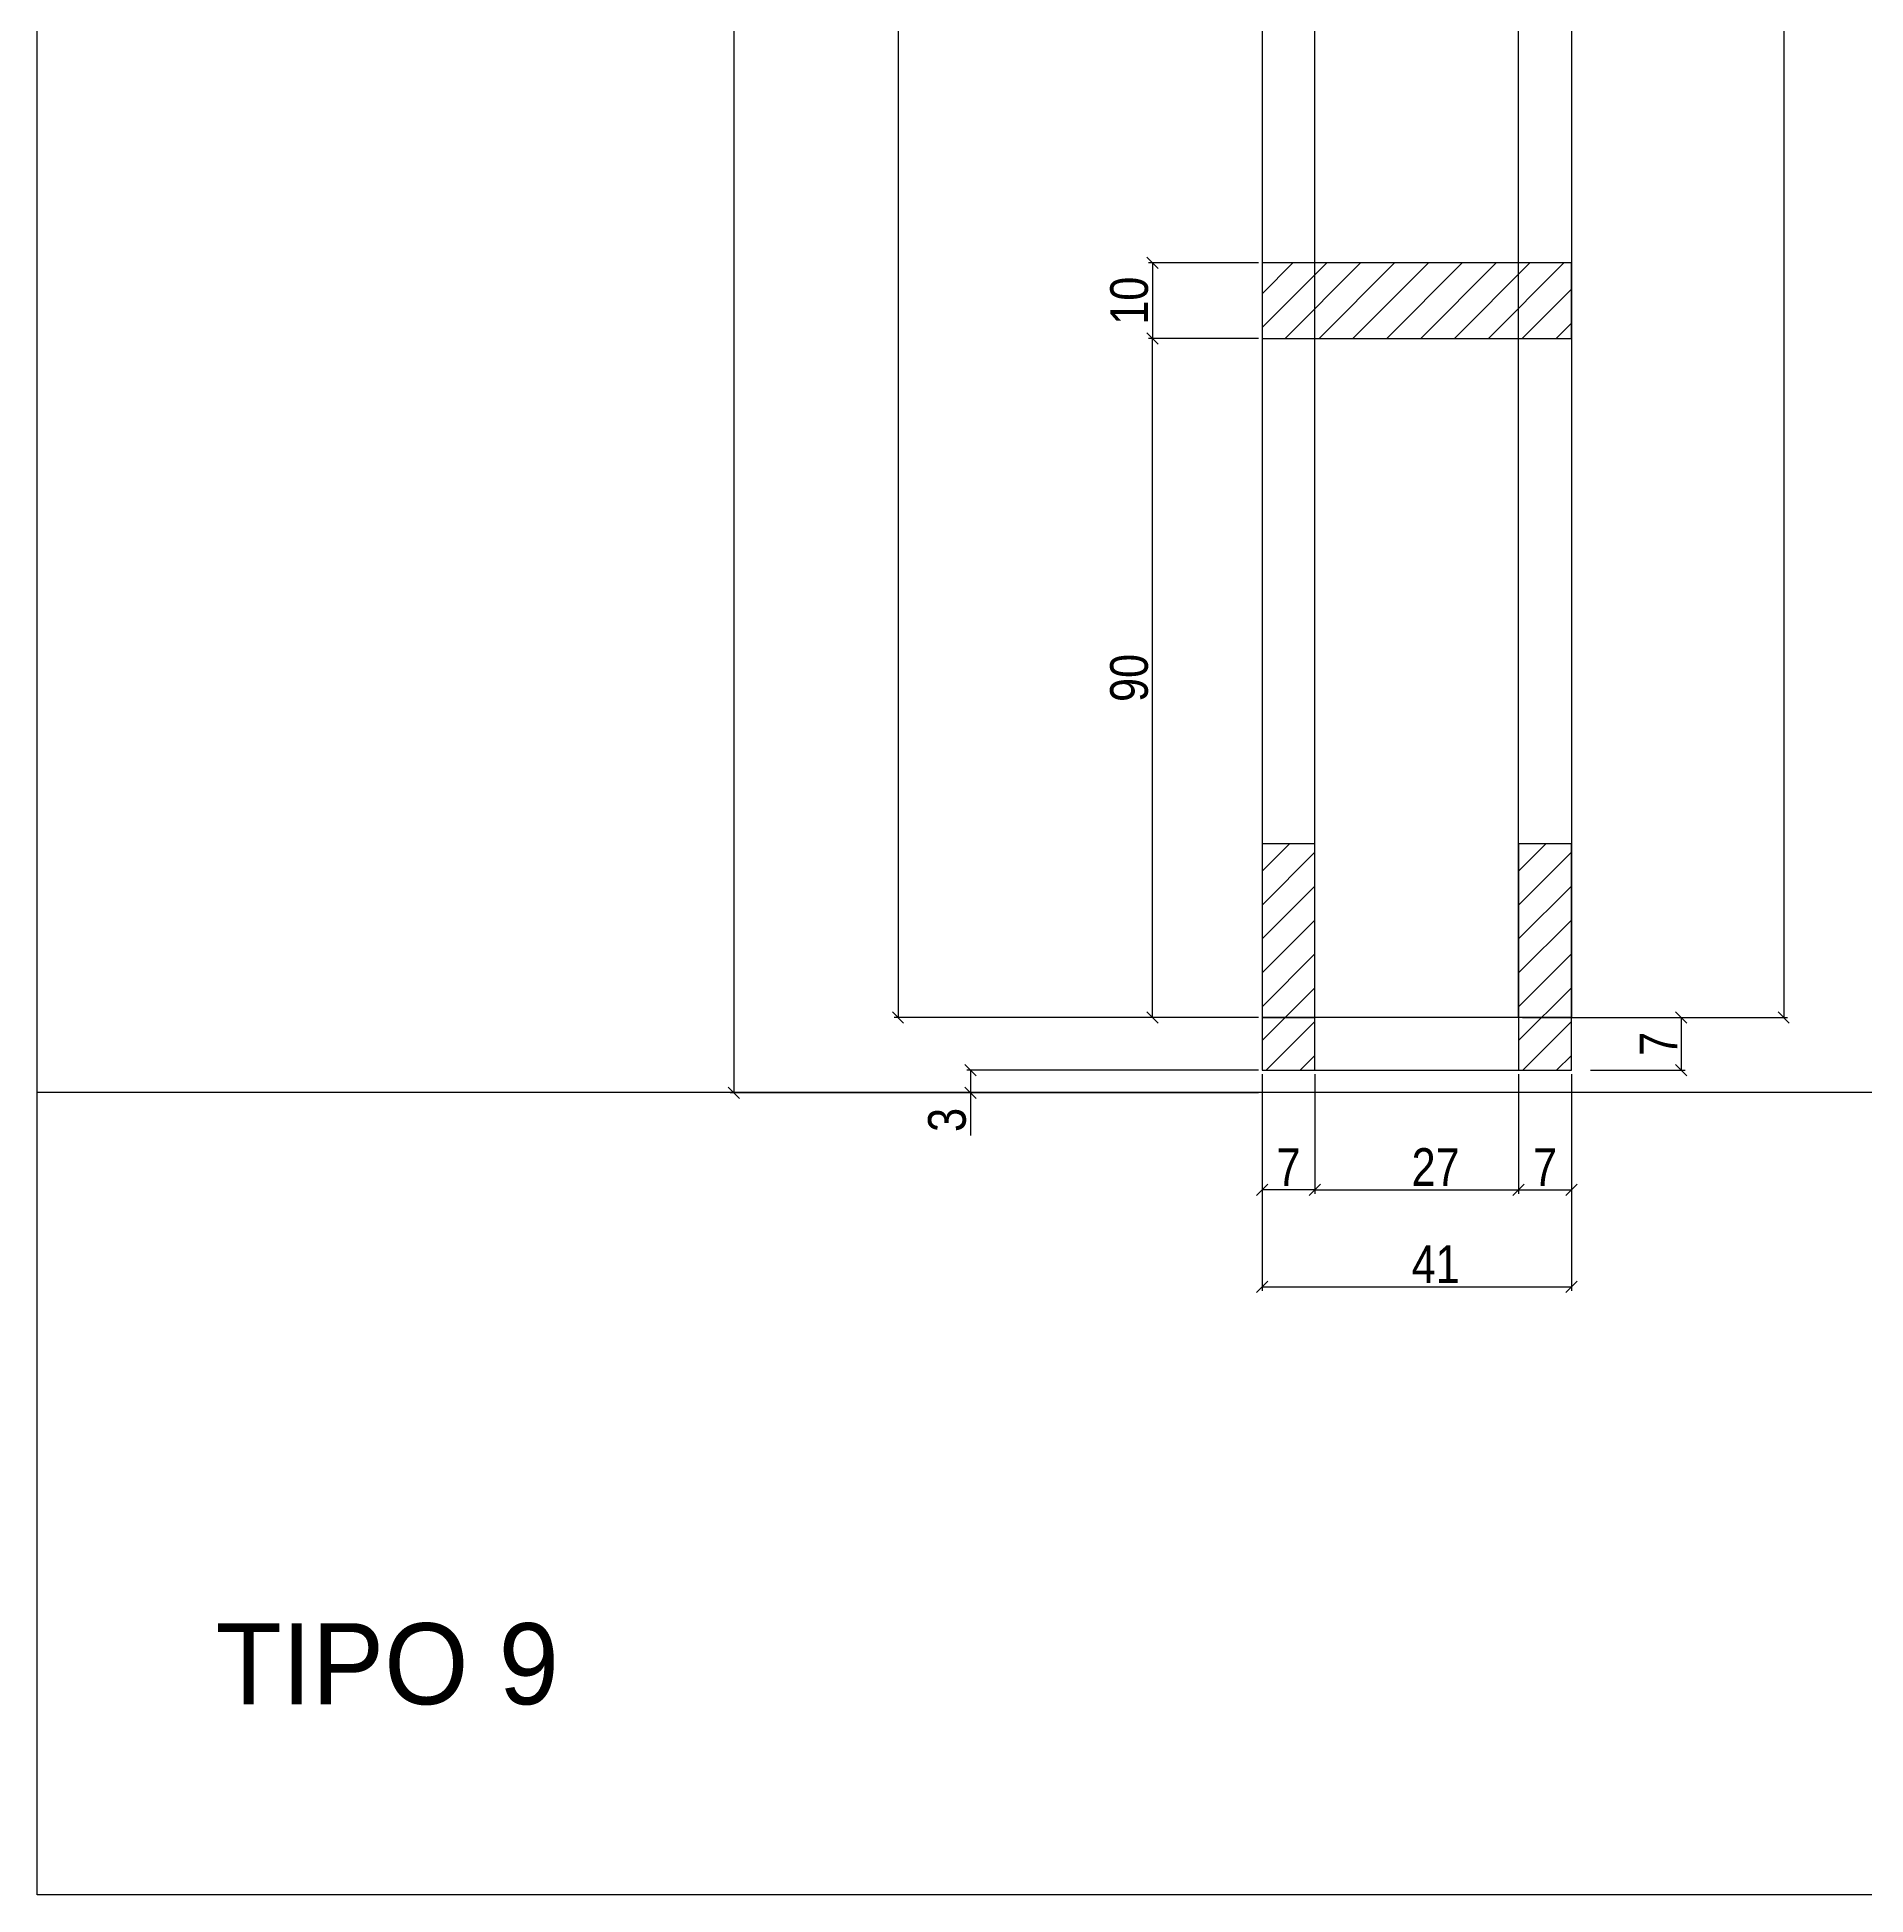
# Model space of a CAD drawing. Extents: x 17311 to 161354, y 153625 to 211469.
# Drawn here: x 17860.1 to 18345, y 206335.3 to 206827.8 of the extents above; entities that cross this region are included whole.
import ezdxf

# ---------------------------------------------------------------- set-up
doc = ezdxf.new("R2010")
doc.units = 0
doc.layers.get('0').update_dxf_attribs({"linetype": 'CONTINUOUS'})
doc.layers.get('DEFPOINTS').update_dxf_attribs({"linetype": 'CONTINUOUS'})
for name, color, linetype in [('8', 111, 'CONTINUOUS'), ('COTA', 241, 'CONTINUOUS'), ('detalhes', 4, 'CONTINUOUS'), ('TIRAS REESCORAMENTO', 252, 'CONTINUOUS')]:
    doc.layers.add(name, color=color, linetype=linetype)
doc.styles.add('COTA TECNICA 2X', font='techl___.ttf', dxfattribs={"height": 10})
doc.styles.add('ROMAS860', font='ROMAS860.SHX', dxfattribs={"height": 8.5})
doc.dimstyles.new('SECAO', dxfattribs={"dimscale": 0.333333, "dimtxt": 5, "dimasz": 9, "dimexe": 3, "dimexo": 3, "dimgap": 3, "dimtad": 1, "dimdec": 1, "dimlfac": 0.5, "dimzin": 12, "dimdsep": 46, "dimtxsty": 'COTA TECNICA 2X', "dimblk1": 'OBLIQUE', "dimblk2": 'OBLIQUE', "dimsah": 1, "dimcen": 0.9, "dimclrd": 4, "dimclre": 4, "dimclrt": 240, "dimadec": 1, "dimazin": 3, "dimtfac": 1, "dimtdec": 1, "dimtmove": 0, "dimatfit": 3, "dimfxl": 1, "dimtolj": 1, "dimtzin": 12, "dimarcsym": 0})

# ---------------------------------------------------------------- blocks, each defined once
blk = doc.blocks.new('_Oblique')
at = {"color": 0, "linetype": 'ByBlock', "lineweight": -2}
blk.add_line((-0.5, -0.5), (0.5, 0.5), dxfattribs=at)
blk = doc.blocks.new('*D2956')
at = {"layer": 'DEFPOINTS', "color": 0, "transparency": 16777216}
for p in [(18184.93, 207154.02), (18088.37, 206567.92), (18184.93, 206567.92)]:
    blk.add_point(p, dxfattribs=at)
at = {"layer": 'detalhes', "color": 4, "lineweight": -2, "transparency": 16777216}
for p, q in [((18183.93, 207154.02), (18087.37, 207154.02)), ((18088.37, 207154.02), (18088.37, 206567.92)), ((18183.93, 206567.92), (18087.37, 206567.92))]:
    blk.add_line(p, q, dxfattribs=at)
at = {"layer": 'detalhes', "color": 4, "lineweight": -2, "transparency": 16777216, "xscale": 3, "yscale": 3, "zscale": 3}
for p, rotation in [((18088.37, 207154.02), 90), ((18088.37, 206567.92), 270)]:
    blk.add_blockref('_Oblique', p, dxfattribs=dict(at, rotation=rotation))
at = {"layer": 'detalhes', "color": 240, "transparency": 16777216, "insert": (18082.13, 206860.97), "char_height": 10, "attachment_point": 5, "rotation": 90, "style": 'COTA TECNICA 2X'}
blk.add_mtext('\\A1;293', dxfattribs=at)
blk = doc.blocks.new('*D2957')
at = {"layer": 'DEFPOINTS', "color": 0, "transparency": 16777216}
for p in [(18184.93, 206553.92), (18266.93, 206553.92), (18266.93, 206496.47)]:
    blk.add_point(p, dxfattribs=at)
at = {"layer": 'detalhes', "color": 4, "lineweight": -2, "transparency": 16777216}
for p, q in [((18184.93, 206552.92), (18184.93, 206495.47)), ((18266.93, 206552.92), (18266.93, 206495.47)), ((18184.93, 206496.47), (18266.93, 206496.47))]:
    blk.add_line(p, q, dxfattribs=at)
at = {"layer": 'detalhes', "color": 4, "lineweight": -2, "transparency": 16777216, "xscale": 3, "yscale": 3, "zscale": 3, "rotation": 180}
blk.add_blockref('_Oblique', (18184.93, 206496.47), dxfattribs=at)
at = {"layer": 'detalhes', "color": 4, "lineweight": -2, "transparency": 16777216, "xscale": 3, "yscale": 3, "zscale": 3}
blk.add_blockref('_Oblique', (18266.93, 206496.47), dxfattribs=at)
at = {"layer": 'detalhes', "color": 240, "transparency": 16777216, "insert": (18230.93, 206502.54), "char_height": 10, "attachment_point": 5, "style": 'COTA TECNICA 2X'}
blk.add_mtext('\\A1;41', dxfattribs=at)
blk = doc.blocks.new('*D2958')
at = {"layer": 'DEFPOINTS', "color": 0, "transparency": 16777216}
for p in [(18198.93, 206553.92), (18252.93, 206553.92), (18252.93, 206522.18)]:
    blk.add_point(p, dxfattribs=at)
at = {"layer": 'detalhes', "color": 4, "lineweight": -2, "transparency": 16777216}
for p, q in [((18198.93, 206552.92), (18198.93, 206521.18)), ((18252.93, 206552.92), (18252.93, 206521.18)), ((18198.93, 206522.18), (18252.93, 206522.18))]:
    blk.add_line(p, q, dxfattribs=at)
at = {"layer": 'detalhes', "color": 4, "lineweight": -2, "transparency": 16777216, "xscale": 3, "yscale": 3, "zscale": 3, "rotation": 180}
blk.add_blockref('_Oblique', (18198.93, 206522.18), dxfattribs=at)
at = {"layer": 'detalhes', "color": 4, "lineweight": -2, "transparency": 16777216, "xscale": 3, "yscale": 3, "zscale": 3}
blk.add_blockref('_Oblique', (18252.93, 206522.18), dxfattribs=at)
at = {"layer": 'detalhes', "color": 240, "transparency": 16777216, "insert": (18230.93, 206528.26), "char_height": 10, "attachment_point": 5, "style": 'COTA TECNICA 2X'}
blk.add_mtext('\\A1;27', dxfattribs=at)
blk = doc.blocks.new('*D2959')
at = {"layer": 'DEFPOINTS', "color": 0, "transparency": 16777216}
for p in [(18252.93, 206522.18), (18266.93, 206522.18), (18266.93, 206522.18)]:
    blk.add_point(p, dxfattribs=at)
at = {"layer": 'detalhes', "color": 4, "lineweight": -2, "transparency": 16777216}
blk.add_line((18252.93, 206522.18), (18266.93, 206522.18), dxfattribs=at)
at = {"layer": 'detalhes', "color": 4, "lineweight": -2, "transparency": 16777216, "xscale": 3, "yscale": 3, "zscale": 3, "rotation": 180}
blk.add_blockref('_Oblique', (18252.93, 206522.18), dxfattribs=at)
at = {"layer": 'detalhes', "color": 4, "lineweight": -2, "transparency": 16777216, "xscale": 3, "yscale": 3, "zscale": 3}
blk.add_blockref('_Oblique', (18266.93, 206522.18), dxfattribs=at)
at = {"layer": 'detalhes', "color": 240, "transparency": 16777216, "insert": (18259.93, 206528.26), "char_height": 10, "attachment_point": 5, "style": 'COTA TECNICA 2X'}
blk.add_mtext('\\A1;7', dxfattribs=at)
blk = doc.blocks.new('*D2960')
at = {"layer": 'DEFPOINTS', "color": 0, "transparency": 16777216}
for p in [(18184.93, 206522.18), (18184.93, 206522.18), (18198.93, 206522.18)]:
    blk.add_point(p, dxfattribs=at)
at = {"layer": 'detalhes', "color": 4, "lineweight": -2, "transparency": 16777216}
blk.add_line((18198.93, 206522.18), (18184.93, 206522.18), dxfattribs=at)
at = {"layer": 'detalhes', "color": 4, "lineweight": -2, "transparency": 16777216, "xscale": 3, "yscale": 3, "zscale": 3, "rotation": 180}
blk.add_blockref('_Oblique', (18184.93, 206522.18), dxfattribs=at)
at = {"layer": 'detalhes', "color": 4, "lineweight": -2, "transparency": 16777216, "xscale": 3, "yscale": 3, "zscale": 3}
blk.add_blockref('_Oblique', (18198.93, 206522.18), dxfattribs=at)
at = {"layer": 'detalhes', "color": 240, "transparency": 16777216, "insert": (18191.93, 206528.26), "char_height": 10, "attachment_point": 5, "style": 'COTA TECNICA 2X'}
blk.add_mtext('\\A1;7', dxfattribs=at)
blk = doc.blocks.new('*D2961')
at = {"layer": 'DEFPOINTS', "color": 0, "transparency": 16777216}
for p in [(18184.93, 206767.94), (18155.83, 206747.94), (18184.93, 206747.94)]:
    blk.add_point(p, dxfattribs=at)
at = {"layer": 'detalhes', "color": 4, "lineweight": -2, "transparency": 16777216}
for p, q in [((18183.93, 206767.94), (18154.83, 206767.94)), ((18155.83, 206767.94), (18155.83, 206747.94)), ((18183.93, 206747.94), (18154.83, 206747.94))]:
    blk.add_line(p, q, dxfattribs=at)
at = {"layer": 'detalhes', "color": 4, "lineweight": -2, "transparency": 16777216, "xscale": 3, "yscale": 3, "zscale": 3}
for p, rotation in [((18155.83, 206767.94), 90), ((18155.83, 206747.94), 270)]:
    blk.add_blockref('_Oblique', p, dxfattribs=dict(at, rotation=rotation))
at = {"layer": 'detalhes', "color": 240, "transparency": 16777216, "insert": (18149.72, 206757.94), "char_height": 10, "attachment_point": 5, "rotation": 90, "style": 'COTA TECNICA 2X'}
blk.add_mtext('\\A1;10', dxfattribs=at)
blk = doc.blocks.new('*D2964')
at = {"layer": 'DEFPOINTS', "color": 0, "transparency": 16777216}
for p in [(18198.93, 207160.02), (18044.87, 206547.92), (18184.93, 206547.92)]:
    blk.add_point(p, dxfattribs=at)
at = {"layer": 'detalhes', "color": 4, "lineweight": -2, "transparency": 16777216}
for p, q in [((18197.93, 207160.02), (18043.87, 207160.02)), ((18044.87, 207160.02), (18044.87, 206547.92)), ((18183.93, 206547.92), (18043.87, 206547.92))]:
    blk.add_line(p, q, dxfattribs=at)
at = {"layer": 'detalhes', "color": 4, "lineweight": -2, "transparency": 16777216, "xscale": 3, "yscale": 3, "zscale": 3}
for p, rotation in [((18044.87, 207160.02), 90), ((18044.87, 206547.92), 270)]:
    blk.add_blockref('_Oblique', p, dxfattribs=dict(at, rotation=rotation))
at = {"layer": 'detalhes', "color": 240, "transparency": 16777216, "insert": (18038.65, 206853.97), "char_height": 10, "attachment_point": 5, "rotation": 90, "style": 'COTA TECNICA 2X'}
blk.add_mtext('\\A1;306', dxfattribs=at)
blk = doc.blocks.new('*D2965')
at = {"layer": 'DEFPOINTS', "color": 0, "transparency": 16777216}
for p in [(18184.93, 206553.92), (18107.63, 206547.92), (18184.93, 206547.92)]:
    blk.add_point(p, dxfattribs=at)
at = {"layer": 'detalhes', "color": 4, "lineweight": -2, "transparency": 16777216}
for p, q in [((18183.93, 206553.92), (18106.63, 206553.92)), ((18107.63, 206553.92), (18107.63, 206547.92)), ((18183.93, 206547.92), (18106.63, 206547.92)), ((18107.63, 206547.92), (18107.63, 206536.59))]:
    blk.add_line(p, q, dxfattribs=at)
at = {"layer": 'detalhes', "color": 4, "lineweight": -2, "transparency": 16777216, "xscale": 3, "yscale": 3, "zscale": 3}
for p, rotation in [((18107.63, 206553.92), 90), ((18107.63, 206547.92), 270)]:
    blk.add_blockref('_Oblique', p, dxfattribs=dict(at, rotation=rotation))
at = {"layer": 'detalhes', "color": 240, "transparency": 16777216, "insert": (18101.41, 206540.76), "char_height": 10, "attachment_point": 5, "rotation": 90, "style": 'COTA TECNICA 2X'}
blk.add_mtext('\\A1;3', dxfattribs=at)
blk = doc.blocks.new('*D2968')
at = {"layer": 'DEFPOINTS', "color": 0, "transparency": 16777216}
for p in [(18155.83, 206747.94), (18184.93, 206747.94), (18183.93, 206567.92)]:
    blk.add_point(p, dxfattribs=at)
at = {"layer": 'detalhes', "color": 4, "lineweight": -2, "transparency": 16777216}
for p, q in [((18183.93, 206747.94), (18154.83, 206747.94)), ((18155.83, 206567.92), (18155.83, 206747.94)), ((18182.93, 206567.92), (18154.83, 206567.92))]:
    blk.add_line(p, q, dxfattribs=at)
at = {"layer": 'detalhes', "color": 4, "lineweight": -2, "transparency": 16777216, "xscale": 3, "yscale": 3, "zscale": 3}
for p, rotation in [((18155.83, 206747.94), 90), ((18155.83, 206567.92), 270)]:
    blk.add_blockref('_Oblique', p, dxfattribs=dict(at, rotation=rotation))
at = {"layer": 'detalhes', "color": 240, "transparency": 16777216, "insert": (18149.69, 206657.93), "char_height": 10, "attachment_point": 5, "rotation": 90, "style": 'COTA TECNICA 2X'}
blk.add_mtext('\\A1;90', dxfattribs=at)
blk = doc.blocks.new('*D2971')
at = {"layer": 'DEFPOINTS', "color": 0, "transparency": 16777216}
for p in [(18267.93, 207119.89), (18267.93, 206567.92), (18323.22, 206567.92)]:
    blk.add_point(p, dxfattribs=at)
at = {"layer": 'detalhes', "color": 4, "lineweight": -2, "transparency": 16777216}
for p, q in [((18268.93, 207119.89), (18324.22, 207119.89)), ((18323.22, 207119.89), (18323.22, 206567.92)), ((18268.93, 206567.92), (18324.22, 206567.92))]:
    blk.add_line(p, q, dxfattribs=at)
at = {"layer": 'detalhes', "color": 4, "lineweight": -2, "transparency": 16777216, "xscale": 3, "yscale": 3, "zscale": 3}
for p, rotation in [((18323.22, 207119.89), 90), ((18323.22, 206567.92), 270)]:
    blk.add_blockref('_Oblique', p, dxfattribs=dict(at, rotation=rotation))
at = {"layer": 'detalhes', "color": 240, "transparency": 16777216, "insert": (18317.12, 206843.91), "char_height": 10, "attachment_point": 5, "rotation": 90, "style": 'COTA TECNICA 2X'}
blk.add_mtext('\\A1;276', dxfattribs=at)
blk = doc.blocks.new('*D2972')
at = {"layer": 'DEFPOINTS', "color": 0, "transparency": 16777216}
for p in [(18252.93, 206567.92), (18270.98, 206553.92), (18296.07, 206553.92)]:
    blk.add_point(p, dxfattribs=at)
at = {"layer": 'detalhes', "color": 4, "lineweight": -2, "transparency": 16777216}
for p, q in [((18253.93, 206567.92), (18297.07, 206567.92)), ((18296.07, 206567.92), (18296.07, 206553.92)), ((18271.98, 206553.92), (18297.07, 206553.92))]:
    blk.add_line(p, q, dxfattribs=at)
at = {"layer": 'detalhes', "color": 4, "lineweight": -2, "transparency": 16777216, "xscale": 3, "yscale": 3, "zscale": 3}
for p, rotation in [((18296.07, 206567.92), 90), ((18296.07, 206553.92), 270)]:
    blk.add_blockref('_Oblique', p, dxfattribs=dict(at, rotation=rotation))
at = {"layer": 'detalhes', "color": 240, "transparency": 16777216, "insert": (18290, 206560.92), "char_height": 10, "attachment_point": 5, "rotation": 90, "style": 'COTA TECNICA 2X'}
blk.add_mtext('\\A1;7', dxfattribs=at)

msp = doc.modelspace()

# ---------------------------------------------------------------- hatches: boundary and pattern name
at = {"layer": 'COTA'}
h = msp.add_hatch(dxfattribs=at)
h.set_pattern_fill('ANSI31', color=256, scale=2, style=0)
h.set_pattern_definition([(45, (-5396.9266, 8646.643), (-4.49012806, 4.49012806), [])])
h.paths.add_polyline_path([(18266.93, 206767.94), (18184.93, 206767.94), (18184.93, 206747.94), (18266.93, 206747.94)])
h = msp.add_hatch(dxfattribs=at)
h.set_pattern_fill('ANSI31', color=256, scale=2, style=0)
h.set_pattern_definition([(45, (-1659.293, 200744.7326), (-4.490128, 4.490128), [])])
h.paths.add_polyline_path([(18184.93, 206553.92), (18198.93, 206553.92), (18198.93, 206613.92), (18184.93, 206613.92)])
h = msp.add_hatch(dxfattribs=at)
h.set_pattern_fill('ANSI31', color=256, scale=2, style=0)
h.set_pattern_definition([(45, (-1591.293, 200744.7326), (-4.490128, 4.490128), [])])
h.paths.add_polyline_path([(18252.93, 206553.92), (18266.93, 206553.92), (18266.93, 206613.92), (18252.93, 206613.92)])

# ---------------------------------------------------------------- linework, layer by layer
at = {"linetype": 'Continuous'}
for points in [[(18184.93, 206567.92), (18198.93, 206567.92), (18198.93, 207154.02), (18184.93, 207154.02)], [(18266.93, 206567.92), (18252.93, 206567.92), (18252.93, 207119.89), (18266.93, 207119.89)], [(18184.93, 206553.92), (18198.93, 206553.92), (18198.93, 206613.92), (18184.93, 206613.92)], [(18252.93, 206553.92), (18266.93, 206553.92), (18266.93, 206613.92), (18252.93, 206613.92)]]:
    msp.add_lwpolyline(points, close=True, dxfattribs=at)
for points in [[(18184.93, 206747.94), (18266.93, 206747.94), (18266.93, 206767.94), (18184.93, 206767.94), (18184.93, 206747.94)], [(18206.93, 206553.92), (18266.93, 206553.92), (18266.93, 206567.92), (18184.93, 206567.92), (18184.93, 206553.92), (18206.93, 206553.92)]]:
    msp.add_lwpolyline(points, dxfattribs=at)
at = {"layer": '8', "color": 5, "linetype": 'Continuous'}
msp.add_lwpolyline([(18456.91, 206335.31), (17860.1, 206335.31), (17860.1, 207300.1), (18456.91, 207300.1)], close=True, dxfattribs=at)
at = {"layer": 'TIRAS REESCORAMENTO', "linetype": 'ByBlock'}
msp.add_line((22634.59, 206548.02), (17860.1, 206548.02), dxfattribs=at)

# ---------------------------------------------------------------- texts
at = {"linetype": 'Continuous', "style": 'ROMAS860'}
msp.add_text('TIPO 9', height=21.505, dxfattribs=at).set_placement((17907.38, 206385.83))

# ---------------------------------------------------------------- dimensions: what is measured, and where the dimension line sits
at = {"layer": 'detalhes', "color": 3}
for base, p1, p2, picture, middle in [((18044.8706, 206547.9232), (18198.9252, 207160.0163), (18184.9252, 206547.9232), '*D2964', (18038.6513, 206853.9698)), ((18088.3741, 206567.9232), (18184.9252, 207154.0163), (18184.9252, 206567.9232), '*D2956', (18082.1255, 206860.9698)), ((18323.22, 206567.92), (18267.93, 207119.89), (18267.93, 206567.92), '*D2971', (18317.12, 206843.91)), ((18155.83, 206747.94), (18184.93, 206767.94), (18184.93, 206747.94), '*D2961', (18149.72, 206757.94)), ((18155.83, 206747.94), (18183.93, 206567.92), (18184.93, 206747.94), '*D2968', (18149.69, 206657.93)), ((18296.07, 206553.92), (18252.93, 206567.92), (18270.98, 206553.92), '*D2972', (18290, 206560.92)), ((18107.63, 206547.92), (18184.93, 206553.92), (18184.93, 206547.92), '*D2965', (18101.41, 206540.76))]:
    dim = msp.add_linear_dim(base=base, p1=p1, p2=p2, angle=90, dimstyle='SECAO', dxfattribs=at)
    dim.commit()
    dim.dimension.update_dxf_attribs({"geometry": picture, "text_midpoint": middle})
for base, p1, p2, picture, middle in [((18266.93, 206496.47), (18184.93, 206553.92), (18266.93, 206553.92), '*D2957', (18230.93, 206496.47)), ((18252.93, 206522.18), (18198.93, 206553.92), (18252.93, 206553.92), '*D2958', (18230.93, 206522.18)), ((18266.93, 206522.18), (18252.93, 206522.18), (18266.93, 206522.18), '*D2959', (18259.93, 206522.18))]:
    dim = msp.add_linear_dim(base=base, p1=p1, p2=p2, dimstyle='SECAO', dxfattribs=at)
    dim.commit()
    dim.dimension.update_dxf_attribs({"geometry": picture, "text_midpoint": middle, "dimtype": 160})
dim = msp.add_linear_dim(base=(18184.93, 206522.18), p1=(18198.93, 206522.18), p2=(18184.93, 206522.18), dimstyle='SECAO', dxfattribs=at)
dim.commit()
dim.dimension.update_dxf_attribs({"geometry": '*D2960', "text_midpoint": (18191.93, 206528.26)})

doc.saveas('drawing.dxf')
